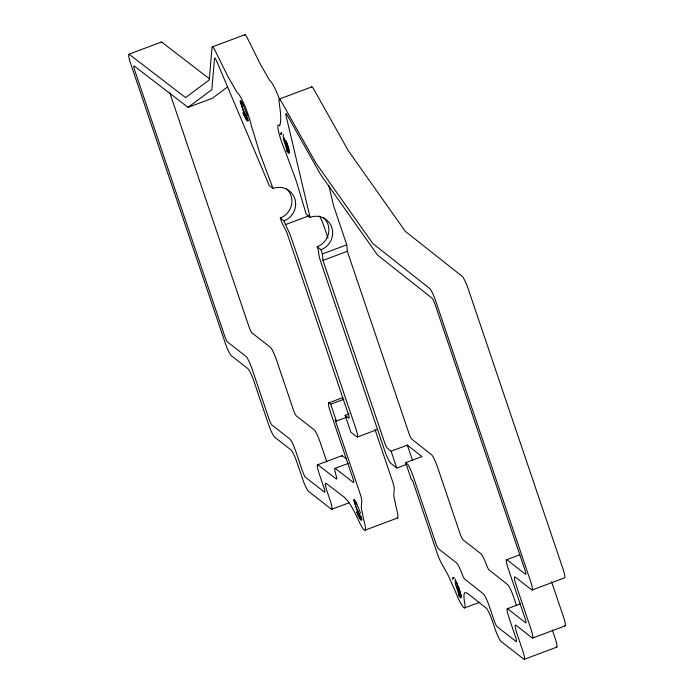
<?xml version="1.0" encoding="UTF-8"?>
<svg xmlns="http://www.w3.org/2000/svg" width="694" height="694" viewBox="0 0 694 694"><rect width="100%" height="100%" fill="white"/><g stroke="black" fill="none" stroke-linecap="round" stroke-linejoin="round"><path stroke-width="1.04" d="M281.113 133.135L281.035 134.523L281.113 133.135L281.929 133.101M453.043 577.72L452.965 579.1L453.043 577.72L453.859 577.677M281.2 133.309L281.669 132.823M453.13 577.885L454.171 577.555M283.646 134.497L283.126 135.486L283.525 139.546L287.472 151.769A9.733 1.371 69.4 0 0 288.739 149.904L288.227 147.987L288.799 149.583M455.576 579.082L455.056 580.071L455.455 584.131L459.393 596.354A9.733 1.371 69.4 0 0 460.669 594.48L460.148 592.563L461.163 595.53L460.669 594.48M346.566 417.285L336.417 421.093L330.7 404.229L329.156 403.041A11.685 1.648 69.4 0 0 330.405 411.976L352.795 478.045A5.838 0.824 69.4 0 1 353.42 482.512L335.497 468.528A11.685 1.648 69.4 0 0 336.122 475.555A5.838 0.824 69.4 0 1 336.443 479.077L318.008 464.954A11.685 1.648 69.4 0 0 319.266 473.907L323.951 487.717A5.838 0.824 69.4 0 1 324.575 492.193L305.473 477.307A5.838 0.824 69.4 0 1 302.437 470.966L295.904 451.664A11.685 1.648 69.4 0 0 289.832 438.981L271.961 425.058A5.838 0.824 69.4 0 1 268.925 418.716L252.139 369.13A11.685 1.648 69.4 0 0 246.066 356.456L227.58 342.038A5.838 0.824 69.4 0 1 224.544 335.705L134.749 70.398A5.838 0.824 69.4 0 1 134.124 65.947L188.074 107.37L211.809 89.656L214.533 58.27A5.838 0.824 69.4 0 1 216.849 61.566L269.281 185.584L273.028 188.456A17.524 16.925 -52.5 0 1 294.759 198.562A17.524 16.925 -52.5 0 1 284.002 220.848L288.001 230.026A11.685 1.648 69.4 0 1 291.706 239.048L355.649 427.981A11.685 1.648 69.4 0 1 356.889 436.89L350.869 432.241L345.152 415.385L349.212 413.858M227.693 86.845L212.433 98.236L188.074 107.37M128.815 54.262L161.303 42.082M212.381 46.88L244.869 34.7M279.37 99.051L311.858 86.871M285.303 224.683L309.671 215.548M405.938 464.624L396.803 468.051L391.112 451.204L387.434 448.307A5.838 0.824 69.4 0 1 384.407 441.974L322.953 260.423L322.415 253.952L346.774 244.817L333.545 205.65L328.913 185.792M322.953 260.423L347.321 251.289L346.774 244.817M328.661 402.928L342.871 397.601M330.7 404.229L343.894 399.284M357.393 437.003L377.692 429.386M317.505 464.841L341.873 455.706M335.037 468.389L348.241 463.436M391.112 451.204L407.352 445.114L421.917 456.583L405.678 462.672L411.369 479.519L412.6 480.491L437.151 553.109A11.685 1.648 69.4 0 0 442.199 564.543L448.428 575.76L455.429 591.592A20.447 2.88 69.4 0 0 463.193 607.033A20.447 2.88 69.4 0 0 464.512 602.036A47.608 6.706 69.4 0 1 465.665 592.589L467.921 593.639L486.26 608.17A11.685 1.648 69.4 0 1 492.332 620.878L494.987 628.738A11.685 1.648 69.4 0 0 501.077 641.456L523.814 659.179A11.685 1.648 69.4 0 0 522.582 650.278L517.099 634.09A11.685 1.648 69.4 0 1 515.868 625.181L532.194 637.907A11.685 1.648 69.4 0 0 530.953 629.007L516.345 585.849A11.685 1.648 69.4 0 1 515.113 576.94L531.682 589.857A11.685 1.648 69.4 0 0 530.45 580.947L435.754 301.179A11.685 1.648 69.4 0 0 429.69 288.513L372.825 243.542L315.987 163.142L281.339 101.524A11.685 1.648 69.4 0 0 279.057 101.159C279.838 109.305 282.059 117.824 279.717 125.892A20.447 2.88 69.4 0 0 278.554 131.504A20.447 2.88 69.4 0 0 285.616 152.125L296.338 181.238L306.271 214.368L310.044 217.361A17.524 16.89 -51.7 0 1 331.758 227.45A17.524 16.89 -51.7 0 1 320.975 249.71L322.415 253.952M331.767 509.283L349.03 502.812M365.148 530.129L397.636 517.95M506.533 559.754L519.728 554.801M464.572 607.927L479.806 602.21M532.185 589.969L564.673 577.79A11.685 1.648 69.4 0 0 562.938 568.768L468.242 288.999A11.685 1.648 69.4 0 0 462.178 276.333L405.313 231.362L348.475 150.962L313.827 89.344A11.685 1.648 69.4 0 0 311.606 86.967M507.297 608.768L520.491 603.823M532.688 638.029L565.176 625.849M524.317 659.3L556.805 647.12M346.558 459.029L342.376 455.819A11.685 1.648 69.4 0 0 341.665 456.34M209.536 78.856L161.797 42.195A11.685 1.648 69.4 0 0 161.086 42.716M286.093 188.412A17.524 16.925 -52.5 0 1 291.584 204.6A17.524 16.925 -52.5 0 1 280.263 217.977L284.002 220.848M345.152 415.385L348.804 418.196A5.838 0.824 69.4 0 0 348.18 413.737L286.735 232.195L281.703 222.219L280.263 217.977M336.417 421.093L335.185 420.148L359.813 492.827A11.685 1.648 69.4 0 1 361.661 501.762L361.288 507.834L363.829 520.188A20.447 2.88 69.4 0 1 364.697 530.259A20.447 2.88 69.4 0 1 357.852 518.895A47.608 6.706 69.4 0 0 347.173 500.227L344.259 497.242L326.145 483.362A11.685 1.648 69.4 0 0 327.403 492.324L330.075 500.183A11.685 1.648 69.4 0 1 331.324 509.136L308.578 491.404A11.685 1.648 69.4 0 1 302.506 478.73L297.032 462.551A11.685 1.648 69.4 0 0 290.959 449.877L274.633 437.151A11.685 1.648 69.4 0 1 268.569 424.476L253.961 381.318A11.685 1.648 69.4 0 0 247.888 368.635L231.319 355.727A11.685 1.648 69.4 0 1 225.255 343.053L130.559 63.284A11.685 1.648 69.4 0 1 129.31 54.375L185.576 97.585L209.232 79.931L212.043 47.504A11.685 1.648 69.4 0 1 215.626 51.712L227.693 76.088L237.253 92.788A20.447 2.88 69.4 0 1 244.401 104.881A20.447 2.88 69.4 0 1 251.237 125.319L259.599 152.593L273.028 188.456M405.678 462.672L407.231 463.896A11.685 1.648 69.4 0 1 413.303 476.596L435.615 542.604A5.838 0.824 69.4 0 0 438.66 548.954L456.565 562.903A11.685 1.648 69.4 0 1 461.952 573.643A5.838 0.824 69.4 0 0 464.642 579.004L483.302 593.795A11.685 1.648 69.4 0 1 489.374 606.504L494.033 620.297A5.838 0.824 69.4 0 0 497.078 626.665L516.18 641.551A5.838 0.824 69.4 0 0 515.564 637.101L509.032 617.79A11.685 1.648 69.4 0 1 507.8 608.89L525.67 622.822A5.838 0.824 69.4 0 0 525.054 618.363L508.268 568.776A11.685 1.648 69.4 0 1 507.028 559.867L525.514 574.276A5.838 0.824 69.4 0 0 524.898 569.826L435.103 304.519A5.838 0.824 69.4 0 0 432.067 298.186L377.553 255.071L320.515 174.394L286.969 114.736A5.838 0.824 69.4 0 0 286.015 115.473L310.044 217.361M396.803 468.051L390.739 463.271A11.685 1.648 69.4 0 1 384.676 450.597L320.723 261.673A11.685 1.648 69.4 0 1 318.78 254.021L318.494 250.551L317.201 246.726A17.524 16.89 -51.7 0 0 323.716 217.769M317.201 246.726L320.975 249.71M241.503 102.261L242.909 104.794L240.775 100.656M355.163 501.424L356.569 503.957L354.122 499.932M354.434 499.819L355.658 501.901M244.722 116.254L242.952 112.697L246.431 119.038L248.339 120.73L243.23 110.884L240.063 100.942M358.382 515.416L356.621 511.86L360.091 518.201L362.008 519.893L356.898 510.047L353.723 500.105M247.68 119.09L242.631 108.49L240.376 100.812M361.34 518.253L356.291 507.644L354.035 499.975M461.007 597.066L458.144 589.909L456.097 581.025M319.587 216.068L320.489 217.847A11.685 1.648 69.4 0 1 324.193 226.869L328.01 238.163M246.899 114.154L242.77 104.031M360.568 513.317L356.187 502.204M460.339 593.092L457.823 585.389M289.008 149.123L286.648 142.279M288.687 149.227L285.676 140.023M459.324 589.241L460.122 591.557M551.557 581.693L563.441 616.827A11.685 1.648 69.4 0 1 564.682 625.728M552.329 630.005L555.07 638.098A11.685 1.648 69.4 0 1 556.302 646.999M516.405 605.255L513.742 597.369A11.685 1.648 69.4 0 0 507.67 584.66L489.01 569.869A5.838 0.824 69.4 0 1 486.321 564.508A11.685 1.648 69.4 0 0 480.933 553.769L463.019 539.819A5.838 0.824 69.4 0 1 459.983 533.469L437.662 467.461A11.685 1.648 69.4 0 0 431.59 454.761L411.802 439.172A5.838 0.824 69.4 0 1 408.766 432.839L347.321 251.289M407.352 445.114L412.375 459.975M374.96 429.465L392.301 480.647A11.685 1.648 69.4 0 1 394.149 489.582L393.776 495.655L396.317 508.008A20.447 2.88 69.4 0 1 396.847 517.924M326.805 461.831L320.264 442.529A11.685 1.648 69.4 0 0 314.2 429.846L296.321 415.923A5.838 0.824 69.4 0 1 293.293 409.581L276.507 359.995A11.685 1.648 69.4 0 0 270.434 347.321L251.948 332.903A5.838 0.824 69.4 0 1 248.912 326.57L169.857 93.022M458.578 586.855L459.072 588.451M289.233 150.945C290.803 159.36 283.629 138.401 284.34 137.88M457.242 583.125L457.598 584.608M247.081 114.18L247.489 116.002M242.432 102.408L242.518 103.042M361.444 516.804L361.392 519.962A9.733 1.371 69.4 0 1 357.497 514.063M247.775 117.642L247.732 120.799A9.733 1.371 69.4 0 1 243.837 114.9M244.531 35.325A11.685 1.648 69.4 0 1 248.114 39.532L260.181 63.909L269.74 80.608A20.447 2.88 69.4 0 1 279.734 99.875M286.908 150.494L287.047 151.101L286.908 150.494M458.838 595.079L458.977 595.686L458.838 595.079"/></g></svg>
